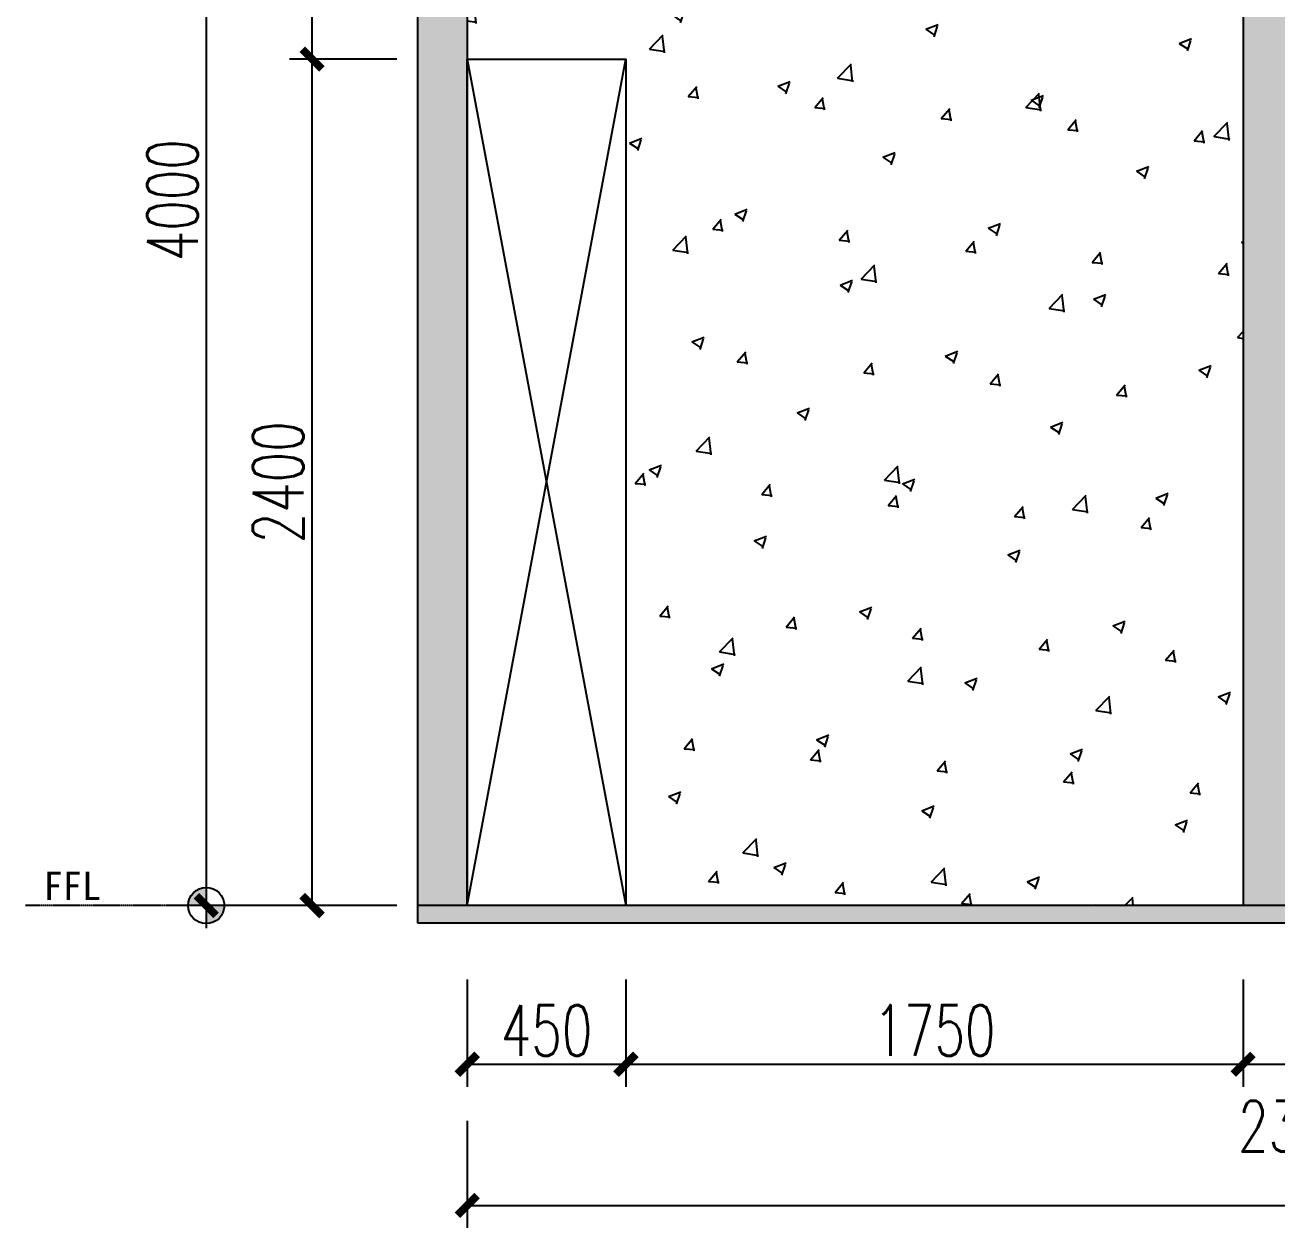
# Model space of a CAD drawing. Header units: millimetres. Extents: x 5625199 to 7433318, y -3316392 to -2552493.
# Drawn here: x 6341062 to 6344612, y -2677437 to -2674026 of the extents above; entities that cross this region are included whole.
import ezdxf

# ---------------------------------------------------------------- set-up
doc = ezdxf.new("R2010")
doc.units = ezdxf.units.MM
doc.header["$PDMODE"] = 35
doc.header["$PDSIZE"] = -10
doc.linetypes.add('M-CENTER', pattern=[11.25, 7.5, -1.25, 1.25, -1.25])
doc.layers.add('155', color=155, linetype='Continuous')
doc.layers.add('PL-文字标注', color=2, linetype='Continuous')
doc.styles.add('dop-S', font='')
doc.styles.add('标注-尺寸', font='simplex.shx', dxfattribs={"width": 0.7})
doc.styles.get('dop-S').set_extended_font_data('SimSun')
doc.dimstyles.new('副本 100', dxfattribs={"dimscale": 0.8, "dimtxt": 180, "dimasz": 70, "dimexe": 80, "dimexo": 100, "dimgap": 30, "dimtad": 1, "dimdec": 0, "dimrnd": 5, "dimdsep": 46, "dimtxsty": '标注-尺寸', "dimblk": 'ARCHTICK', "dimcen": 0.2, "dimdle": 5, "dimclrd": 8, "dimclre": 8, "dimclrt": 2, "dimadec": 0, "dimazin": 0, "dimtfac": 1, "dimtdec": 0, "dimtmove": 2, "dimatfit": 3, "dimldrblk": 'ccccc', "dimfxl": 300, "dimfxlon": 1, "dimtolj": 1, "dimtzin": 0, "dimarcsym": 0})

# ---------------------------------------------------------------- blocks, each defined once
blk = doc.blocks.new('_ArchTick')
at = {"color": 0, "linetype": 'ByBlock', "const_width": 0.4}
blk.add_lwpolyline([(-0.5, -0.5), (0.5, 0.5)], dxfattribs=at)
blk = doc.blocks.new('*D270')
at = {"layer": '155', "color": 8, "lineweight": -2, "ltscale": 500, "transparency": 16777216}
for p, q in [((6342315.70571484, -2676732.718903087), (6342315.70571484, -2677036.718903087)), ((6342765.70571484, -2676732.718903087), (6342765.70571484, -2677036.718903087)), ((6342311.70571484, -2676972.718903087), (6342769.70571484, -2676972.718903087))]:
    blk.add_line(p, q, dxfattribs=at)
at = {"layer": 'Defpoints', "color": 0, "transparency": 16777216}
for p in [(6342315.70571484, -2676522.718903087), (6342765.70571484, -2676522.718903087), (6342765.70571484, -2676972.718903087)]:
    blk.add_point(p, dxfattribs=at)
at = {"layer": '155', "color": 8, "linetype": 'ByBlock', "lineweight": -2, "transparency": 16777216, "xscale": 56, "yscale": 56, "zscale": 56, "rotation": 180}
blk.add_blockref('_ArchTick', (6342315.70571484, -2676972.718903087), dxfattribs=at)
at = {"layer": '155', "color": 8, "linetype": 'ByBlock', "lineweight": -2, "transparency": 16777216, "xscale": 56, "yscale": 56, "zscale": 56}
blk.add_blockref('_ArchTick', (6342765.70571484, -2676972.718903087), dxfattribs=at)
at = {"layer": '155', "color": 2, "ltscale": 500, "transparency": 16777216, "insert": (6342540.70571484, -2676876.718903087), "char_height": 144, "attachment_point": 5, "style": '标注-尺寸'}
blk.add_mtext('\\A1;450', dxfattribs=at)
blk = doc.blocks.new('ccccc')
h = blk.add_hatch(color=44)
h.dxf.hatch_style = 1
h.paths.add_polyline_path([(-1.713128774543292, -1.115298350458033), (-1.349075249163433, -1.474599215202033), (1e-16, 1e-16), (-1.349075249163433, 1.474599215202033), (-1.713128774543292, 1.115298350458033), (-0.4242640688316898, -1e-16)])
at = {"color": 44}
for p, q in [((-1.349075249163433, 1.474599215202033), (-1.713128774543292, 1.115298350458033)), ((0, 0), (-1.349075249163433, 1.474599215202033)), ((-1.713128774543292, 1.115298350458033), (-0.4242640688316897, 0)), ((-0.4242640688316897, 0), (-5.066636229632421, 0)), ((-1.713128774543292, -1.115298350458033), (-0.4242640688316897, 0)), ((0, 0), (-1.349075249163433, -1.474599215202033)), ((-1.349075249163433, -1.474599215202033), (-1.713128774543292, -1.115298350458033))]:
    blk.add_line(p, q, dxfattribs=at)
blk = doc.blocks.new('*D271')
at = {"layer": '155', "color": 8, "lineweight": -2, "ltscale": 500, "transparency": 16777216}
for p, q in [((6342765.70571484, -2676732.718903087), (6342765.70571484, -2677036.718903087)), ((6344515.933386178, -2676732.718903087), (6344515.933386178, -2677036.718903087)), ((6342761.70571484, -2676972.718903087), (6344519.933386178, -2676972.718903087))]:
    blk.add_line(p, q, dxfattribs=at)
at = {"layer": 'Defpoints', "color": 0, "transparency": 16777216}
for p in [(6342765.70571484, -2676522.718903087), (6344515.933386178, -2676522.718903087), (6344515.933386178, -2676972.718903087)]:
    blk.add_point(p, dxfattribs=at)
at = {"layer": '155', "color": 8, "linetype": 'ByBlock', "lineweight": -2, "transparency": 16777216, "xscale": 56, "yscale": 56, "zscale": 56, "rotation": 180}
blk.add_blockref('_ArchTick', (6342765.70571484, -2676972.718903087), dxfattribs=at)
at = {"layer": '155', "color": 8, "linetype": 'ByBlock', "lineweight": -2, "transparency": 16777216, "xscale": 56, "yscale": 56, "zscale": 56}
blk.add_blockref('_ArchTick', (6344515.933386178, -2676972.718903087), dxfattribs=at)
at = {"layer": '155', "color": 2, "ltscale": 500, "transparency": 16777216, "insert": (6343640.819550509, -2676876.718903087), "char_height": 144, "attachment_point": 5, "style": '标注-尺寸'}
blk.add_mtext('\\A1;1750', dxfattribs=at)
blk = doc.blocks.new('*D272')
at = {"layer": '155', "color": 8, "lineweight": -2, "ltscale": 500, "transparency": 16777216}
for p, q in [((6344515.933386178, -2676732.718903087), (6344515.933386178, -2677036.718903087)), ((6344746.422206597, -2676732.718903087), (6344746.422206597, -2677036.718903087)), ((6344511.933386178, -2676972.718903087), (6344750.422206597, -2676972.718903087))]:
    blk.add_line(p, q, dxfattribs=at)
at = {"layer": 'Defpoints', "color": 0, "transparency": 16777216}
for p in [(6344515.933386178, -2676522.718903087), (6344746.422206597, -2676522.718903087), (6344746.422206597, -2676972.718903087)]:
    blk.add_point(p, dxfattribs=at)
at = {"layer": '155', "color": 8, "linetype": 'ByBlock', "lineweight": -2, "transparency": 16777216, "xscale": 56, "yscale": 56, "zscale": 56, "rotation": 180}
blk.add_blockref('_ArchTick', (6344515.933386178, -2676972.718903087), dxfattribs=at)
at = {"layer": '155', "color": 8, "linetype": 'ByBlock', "lineweight": -2, "transparency": 16777216, "xscale": 56, "yscale": 56, "zscale": 56}
blk.add_blockref('_ArchTick', (6344746.422206597, -2676972.718903087), dxfattribs=at)
at = {"layer": '155', "color": 2, "ltscale": 500, "transparency": 16777216, "insert": (6344631.177796388, -2677148.316009432), "char_height": 144, "attachment_point": 5, "style": '标注-尺寸'}
blk.add_mtext('\\A1;230', dxfattribs=at)
blk = doc.blocks.new('*D372')
at = {"layer": '155', "color": 8, "lineweight": -2, "ltscale": 500, "transparency": 16777216}
for p, q in [((6342315.70571484, -2677132.718903087), (6342315.70571484, -2677436.718903087)), ((6358975.75605361, -2677132.718903087), (6358975.75605361, -2677436.718903087)), ((6342311.70571484, -2677372.718903087), (6358979.75605361, -2677372.718903087))]:
    blk.add_line(p, q, dxfattribs=at)
at = {"layer": 'Defpoints', "color": 0, "transparency": 16777216}
for p in [(6342315.70571484, -2676522.718903087), (6358975.75605361, -2676572.718903087), (6358975.75605361, -2677372.718903087)]:
    blk.add_point(p, dxfattribs=at)
at = {"layer": '155', "color": 8, "linetype": 'ByBlock', "lineweight": -2, "transparency": 16777216, "xscale": 56, "yscale": 56, "zscale": 56, "rotation": 180}
blk.add_blockref('_ArchTick', (6342315.70571484, -2677372.718903087), dxfattribs=at)
at = {"layer": '155', "color": 8, "linetype": 'ByBlock', "lineweight": -2, "transparency": 16777216, "xscale": 56, "yscale": 56, "zscale": 56}
blk.add_blockref('_ArchTick', (6358975.75605361, -2677372.718903087), dxfattribs=at)
at = {"layer": '155', "color": 2, "ltscale": 500, "transparency": 16777216, "insert": (6350645.730884225, -2677276.718903087), "char_height": 144, "attachment_point": 5, "style": '标注-尺寸'}
blk.add_mtext('\\A1;16660', dxfattribs=at)
blk = doc.blocks.new('母标高')
h = blk.add_hatch(color=256)
edge = h.paths.add_edge_path()
edge.add_arc((-600.2409431565975, 0.2411642588631366), 50.95940477876864, 89.72884797535391, 180.2711520246482, ccw=False)
edge.add_line((-599.9997788977344, 51.19999838216972), (-599.9997788977344, -3.637978807091713e-12))
edge.add_line((-599.9997788977344, 0), (-651.1997772799077, 0))
edge = h.paths.add_edge_path()
edge.add_arc((-599.7586146388712, -0.2411642588667746), 50.95940477876958, -90.27115202464557, 0.271152024646824, ccw=False)
edge.add_line((-599.9997788977344, -51.19999838217336), (-599.9997788977344, 0))
edge.add_line((-599.9997788977344, 0), (-548.799780515561, 0))
for p, q in [((-599.9997788977344, 63.99999797771306), (-599.9997788977344, -63.9999979777167)), ((-200, 0), (-709.9997754219294, 0))]:
    blk.add_line(p, q)
at = {"linetype": 'M-CENTER', "ltscale": 0.5}
blk.add_line((-709.9997754219294, -3.637978807091713e-11), (-1113.972843062991, 9.822542779147625e-09), dxfattribs=at)
at = {"color": 5}
blk.add_circle((-599.9997788977344, 0), 51.19999838217197, dxfattribs=at)
at = {"style": 'dop-S'}
blk.add_attdef('标高', (-1104.391530706991, 15.99306680168957), '', height=99.99999684017962, dxfattribs=at)
blk = doc.blocks.new('*D500')
at = {"layer": '155', "color": 8, "lineweight": -2, "ltscale": 500, "transparency": 16777216}
for p, q in [((6342115.70571484, -2674122.718903087), (6341811.70571484, -2674122.718903087)), ((6341875.70571484, -2676526.718903087), (6341875.70571484, -2674118.718903087)), ((6342115.70571484, -2676522.718903087), (6341811.70571484, -2676522.718903087))]:
    blk.add_line(p, q, dxfattribs=at)
at = {"layer": 'Defpoints', "color": 0, "transparency": 16777216}
for p in [(6341875.70571484, -2674122.718903087), (6342765.70571484, -2674122.718903087), (6342765.70571484, -2676522.718903087)]:
    blk.add_point(p, dxfattribs=at)
at = {"layer": '155', "color": 8, "linetype": 'ByBlock', "lineweight": -2, "transparency": 16777216, "xscale": 56, "yscale": 56, "zscale": 56}
for p, rotation in [((6341875.70571484, -2674122.718903087), 90), ((6341875.70571484, -2676522.718903087), 270)]:
    blk.add_blockref('_ArchTick', p, dxfattribs=dict(at, rotation=rotation))
at = {"layer": '155', "color": 2, "ltscale": 500, "transparency": 16777216, "insert": (6341779.70571484, -2675322.718903087), "char_height": 144, "attachment_point": 5, "rotation": 90, "style": '标注-尺寸'}
blk.add_mtext('\\A1;2400', dxfattribs=at)
blk = doc.blocks.new('*D501')
at = {"layer": '155', "color": 8, "lineweight": -2, "ltscale": 500, "transparency": 16777216}
for p, q in [((6342115.70571484, -2673372.718903087), (6341811.70571484, -2673372.718903087)), ((6341875.70571484, -2674126.718903087), (6341875.70571484, -2673368.718903087)), ((6342115.70571484, -2674122.718903087), (6341811.70571484, -2674122.718903087))]:
    blk.add_line(p, q, dxfattribs=at)
at = {"layer": 'Defpoints', "color": 0, "transparency": 16777216}
for p in [(6341875.70571484, -2673372.718903087), (6342870.334344164, -2673372.718903087), (6342765.70571484, -2674122.718903087)]:
    blk.add_point(p, dxfattribs=at)
at = {"layer": '155', "color": 8, "linetype": 'ByBlock', "lineweight": -2, "transparency": 16777216, "xscale": 56, "yscale": 56, "zscale": 56}
for p, rotation in [((6341875.70571484, -2673372.718903087), 90), ((6341875.70571484, -2674122.718903087), 270)]:
    blk.add_blockref('_ArchTick', p, dxfattribs=dict(at, rotation=rotation))
at = {"layer": '155', "color": 2, "ltscale": 500, "transparency": 16777216, "insert": (6341779.70571484, -2673747.718903087), "char_height": 144, "attachment_point": 5, "rotation": 90, "style": '标注-尺寸'}
blk.add_mtext('\\A1;750', dxfattribs=at)
blk = doc.blocks.new('*D503')
at = {"layer": '155', "color": 8, "lineweight": -2, "ltscale": 500, "transparency": 16777216}
for p, q in [((6341815.705935943, -2672522.718903087), (6341511.705935943, -2672522.718903087)), ((6341575.705935943, -2672518.718903087), (6341575.705935943, -2676526.718903087)), ((6341815.705935943, -2676522.718903087), (6341511.705935943, -2676522.718903087))]:
    blk.add_line(p, q, dxfattribs=at)
at = {"layer": 'Defpoints', "color": 0, "transparency": 16777216}
for p in [(6344515.933386178, -2672522.718903087), (6341575.705935943, -2676522.718903087), (6342992.612500639, -2676522.718903087)]:
    blk.add_point(p, dxfattribs=at)
at = {"layer": '155', "color": 8, "linetype": 'ByBlock', "lineweight": -2, "transparency": 16777216, "xscale": 56, "yscale": 56, "zscale": 56}
for p, rotation in [((6341575.705935943, -2672522.718903087), 90), ((6341575.705935943, -2676522.718903087), 270)]:
    blk.add_blockref('_ArchTick', p, dxfattribs=dict(at, rotation=rotation))
at = {"layer": '155', "color": 2, "ltscale": 500, "transparency": 16777216, "insert": (6341479.705935943, -2674522.718903087), "char_height": 144, "attachment_point": 5, "rotation": 90, "style": '标注-尺寸'}
blk.add_mtext('\\A1;4000', dxfattribs=at)

msp = doc.modelspace()

# ---------------------------------------------------------------- hatches: boundary and pattern name
at = {"layer": '155', "ltscale": 500}
h = msp.add_hatch(dxfattribs=at)
h.set_pattern_fill('DOTS', color=250, scale=12)
h.set_pattern_definition([(0, (273402.824621, -417409.755274), (9.524999999999999, 19.05), [0, -19.05])])
h.paths.add_polyline_path([(6346976.852964108, -2672522.718903087), (6344515.933386178, -2672522.718903087), (6344515.933386178, -2673372.718903087), (6344515.933386178, -2676522.718903087), (6344746.422206597, -2676522.718903087), (6344746.422206597, -2675322.718903087), (6346746.422206597, -2675322.718903087), (6346746.422206597, -2676522.718903087), (6346976.852964108, -2676522.718903087)])
h.paths.add_polyline_path([(6346976.852964108, -2676522.718903087), (6347126.852964108, -2676522.718903087), (6347126.852964108, -2672522.718903087), (6346976.852964108, -2672522.718903087)])
h.paths.add_polyline_path([(6347726.852964108, -2676522.718903087), (6347876.852964108, -2676522.718903087), (6347876.852964108, -2672522.718903087), (6347726.852964108, -2672522.718903087)])
h.paths.add_polyline_path([(6347876.852964108, -2675122.718903087), (6347876.852964108, -2676522.718903087), (6348028.660759399, -2676522.718903087), (6348028.660759399, -2675322.718903087), (6351828.660759399, -2675322.718903087), (6351828.660759399, -2676522.718903087), (6351980.46855469, -2676522.718903087), (6351980.46855469, -2672522.718903087), (6347876.852964108, -2672522.718903087), (6347876.852964108, -2674722.718903087), (6350376.852964108, -2674722.718903087), (6350376.852964108, -2675122.718903087)])
h.paths.add_polyline_path([(6357675.756053609, -2675322.718903087), (6357675.756053609, -2673372.718903087), (6358275.756053609, -2673372.718903087), (6358275.756053609, -2675322.718903087), (6358653.112304149, -2675322.718903087), (6358653.112304149, -2676522.718903087), (6358825.75605361, -2676522.718903087), (6358825.75605361, -2672522.718903087), (6354680.46855469, -2672522.718903087), (6354680.46855469, -2676522.718903087), (6354853.112304149, -2676522.718903087), (6354853.112304149, -2675322.718903087)])
h.paths.add_polyline_path([(6355280.46855469, -2674572.718903087), (6355280.46855469, -2674122.718903087), (6355730.46855469, -2674122.718903087), (6355730.46855469, -2674572.718903087)], flags=16)
h.paths.add_polyline_path([(6356030.46855469, -2674572.718903087), (6356030.46855469, -2674122.718903087), (6356480.46855469, -2674122.718903087), (6356480.46855469, -2674572.718903087)], flags=16)
h.paths.add_polyline_path([(6357230.46855469, -2674572.718903087), (6357230.46855469, -2674122.718903087), (6356780.46855469, -2674122.718903087), (6356780.46855469, -2674572.718903087)], flags=16)
h = msp.add_hatch(dxfattribs=at)
h.set_pattern_fill('钢筋混凝土', color=250, scale=3, angle=180)
h.set_pattern_definition([(45, (584458.6856700663, -417409.755274), (-5.303300858899106, 5.303300858899107), []), (50, (584458.6856700663, -417409.755274), (21.5178054780226, -1.882564049477853), [2.249999999999999, -24.74999999999999]), (355, (584458.6856700663, -417409.755274), (-4.162540008390001, 22.56576401100035), [1.8, -19.8]), (100.4514, (584460.4788204662, -417409.9121542), (17.35528145142065, 20.68318626182861), [1.912205699999999, -21.03426335999999]), (46.1842, (584458.6856700663, -417403.755274), (32.01723145876933, -4.965570429870545), [3.375, -37.125]), (96.6356, (584461.3537724162, -417404.16907321), (28.0398811664611, 29.22353612701325), [2.86830864, -31.55139]), (351.1842, (584458.6856700663, -417403.755274), (28.03985835400881, 29.22355802775973), [2.7, -29.7]), (21, (584461.6856700663, -417405.255274), (17.90721156355385, -12.07856671996016), [2.25, -24.75]), (326, (584461.6856700663, -417405.255274), (7.299459957647468, 21.75450135140559), [1.799999999999999, -19.79999999999999]), (71.4514, (584463.1779370563, -417406.26182218), (25.2066788574447, 9.67591490129857), [1.9122057, -21.03426336]), (37.50000000000001, (584458.6856700663, -417409.755274), (0.3647956595187181, 9.986815614939346), [0, -19.56, 0, -20.1, 0, -19.875]), (7.499999999999999, (584458.6856700663, -417409.755274), (7.892086123264457, 11.83235135647081), [0, -11.45999999999999, 0, -19.10999999999999, 0, -7.574999999999997]), (327.5, (584451.9956700662, -417409.755274), (16.01467308517227, -0.6766461520313927), [0, -7.499999999999998, 0, -23.4, 0, -31.04999999999999]), (317.5, (584448.9956700662, -417409.755274), (17.49558508027159, 3.003149469969532), [0, -9.75, 0, -15.54, 0, -22.05])])
h.paths.add_polyline_path([(6342315.70571484, -2676522.718903087), (6342315.70571484, -2673372.718903087), (6342175.70571484, -2673372.718903087), (6342175.70571484, -2676522.718903087)])
h = msp.add_hatch(dxfattribs=at)
h.set_pattern_fill('砂石碎砖', color=250, scale=50)
h.set_pattern_definition([(50, (273402.824621, -417409.755274), (358.6300905343323, -31.37606684850995), [37.5, -412.5]), (355, (273402.824621, -417409.755274), (-69.37566331981854, 376.0960665449608), [30, -330]), (100.4514, (273432.710461, -417412.369944), (289.2546908570108, 344.7197710304768), [31.870095, -350.571055]), (46.1842, (273402.824621, -417309.755274), (533.620521426545, -82.75950439514035), [56.25, -618.75]), (96.6356, (273447.2929935, -417316.6519275001), (467.3313507877495, 487.0589352191122), [47.805144, -525.8565]), (351.1842, (273402.824621, -417309.755274), (467.3309725668138, 487.0593004626623), [45, -495]), (21, (273452.824621, -417334.755274), (298.4535257008629, -201.309444399089), [37.5, -412.5]), (326, (273452.824621, -417334.755274), (121.6576688624226, 362.5750205662513), [30, -330]), (71.4514, (273477.6957375, -417351.5310770001), (420.111314290745, 161.2652483549762), [31.870095, -350.571055])])
h.paths.add_polyline_path([(6342315.70571484, -2674122.718903087), (6342765.70571484, -2674122.718903087), (6342765.70571484, -2676522.718903087), (6344515.933386178, -2676522.718903087), (6344515.933386178, -2673372.718903087), (6342315.70571484, -2673372.718903087)])
h = msp.add_hatch(color=250, dxfattribs=at)
h.dxf.hatch_style = 1
h.paths.add_polyline_path([(6358975.75605361, -2676522.718903087), (6342175.70571484, -2676522.718903087), (6342175.70571484, -2676572.718903087), (6358975.75605361, -2676572.718903087)])

# ---------------------------------------------------------------- linework, layer by layer
at = {"layer": '155', "color": 0, "ltscale": 500}
for p, q in [((6342175.70571484, -2676572.718903087), (6342175.70571484, -2673372.718903087)), ((6342315.70571484, -2673372.718903087), (6342315.70571484, -2676522.718903087)), ((6358975.75605361, -2676522.718903087), (6342175.70571484, -2676522.718903087)), ((6358975.75605361, -2676572.718903087), (6342175.70571484, -2676572.718903087))]:
    msp.add_line(p, q, dxfattribs=at)
at = {"layer": '155', "color": 5, "ltscale": 500}
msp.add_line((6344515.933386178, -2673372.718903087), (6344515.933386178, -2676522.718903087), dxfattribs=at)
at = {"layer": '155', "color": 250, "ltscale": 500}
for p, q in [((6342315.70571484, -2674122.718903087), (6342765.70571484, -2676522.718903087)), ((6342315.70571484, -2676522.718903087), (6342765.70571484, -2674122.718903087))]:
    msp.add_line(p, q, dxfattribs=at)
at = {"layer": '155', "color": 4, "ltscale": 500}
msp.add_lwpolyline([(6342315.70571484, -2674122.718903087), (6342765.70571484, -2674122.718903087), (6342765.70571484, -2676522.718903087), (6342315.70571484, -2676522.718903087)], close=True, dxfattribs=at)

# ---------------------------------------------------------------- block references
at = {"layer": 'PL-文字标注', "color": 4, "linetype": 'M-CENTER'}
ref = msp.add_blockref('母标高', (6342175.70571484, -2676522.718903087), dxfattribs=at)
ref.add_attrib('标高', 'FFL', (6341113.995741636, -2676506.725836285), dxfattribs={"layer": '0', "height": 80, "style": 'dop-S'})

# ---------------------------------------------------------------- dimensions: what is measured, and where the dimension line sits
at = {"layer": '155', "ltscale": 500}
for base, p1, p2, picture, middle in [((6341575.705935943, -2676522.718903087), (6344515.933386178, -2672522.718903087), (6342992.612500639, -2676522.718903087), '*D503', (6341479.705935943, -2674522.718903087)), ((6341875.70571484, -2673372.718903087), (6342765.70571484, -2674122.718903087), (6342870.334344164, -2673372.718903087), '*D501', (6341779.70571484, -2673747.718903087)), ((6341875.70571484, -2674122.718903087), (6342765.70571484, -2676522.718903087), (6342765.70571484, -2674122.718903087), '*D500', (6341779.70571484, -2675322.718903087))]:
    dim = msp.add_linear_dim(base=base, p1=p1, p2=p2, angle=90, dimstyle='副本 100', dxfattribs=at)
    dim.commit()
    dim.dimension.update_dxf_attribs({"geometry": picture, "text_midpoint": middle})
for base, p1, p2, picture, middle in [((6342765.70571484, -2676972.718903087), (6342315.70571484, -2676522.718903087), (6342765.70571484, -2676522.718903087), '*D270', (6342540.70571484, -2676876.718903087)), ((6358975.75605361, -2677372.718903087), (6342315.70571484, -2676522.718903087), (6358975.75605361, -2676572.718903087), '*D372', (6350645.730884225, -2677276.718903087)), ((6344515.933386178, -2676972.718903087), (6342765.70571484, -2676522.718903087), (6344515.933386178, -2676522.718903087), '*D271', (6343640.819550509, -2676876.718903087))]:
    dim = msp.add_linear_dim(base=base, p1=p1, p2=p2, dimstyle='副本 100', dxfattribs=at)
    dim.commit()
    dim.dimension.update_dxf_attribs({"geometry": picture, "text_midpoint": middle})
dim = msp.add_linear_dim(base=(6344746.422206597, -2676972.718903087), p1=(6344515.933386178, -2676522.718903087), p2=(6344746.422206597, -2676522.718903087), dimstyle='副本 100', dxfattribs=at)
dim.commit()
dim.dimension.update_dxf_attribs({"geometry": '*D272', "text_midpoint": (6344631.177796388, -2677148.316009432), "dimtype": 160})

doc.saveas('drawing.dxf')
